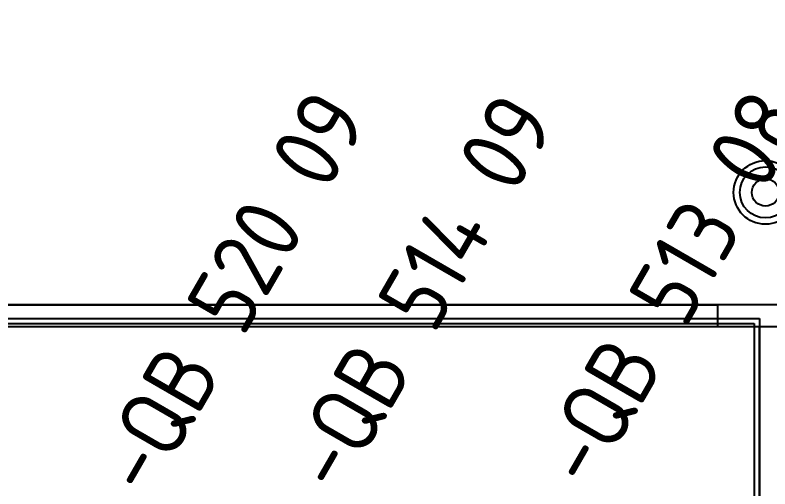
# Model space of a CAD drawing. Header units: millimetres. Extents: x 0 to 69574, y -5 to 41746.
# Drawn here: x 34948 to 35170.2, y 12713.8 to 12853.1 of the extents above; entities that cross this region are included whole.
import ezdxf
from ezdxf.enums import TextEntityAlignment as Align

# ---------------------------------------------------------------- set-up
doc = ezdxf.new("R2010")
doc.units = ezdxf.units.MM
doc.set_wipeout_variables(frame=1)
doc.layers.add('000-PI-Oprema', color=30, linetype='Continuous', lineweight=5)
doc.layers.add('000-PI-ORMAR', color=2, linetype='Continuous')
doc.layers.add('000-PI_TEXT', color=7, linetype='Continuous')
doc.styles.add('PI0', font='isocpeur.ttf', dxfattribs={"width": 0.9})

# ---------------------------------------------------------------- blocks, each defined once
blk = doc.blocks.new('800mm krov_1')
at = {"layer": '000-PI-ORMAR'}
for p, q in [((42672.63, 8740.28), (43464.63, 8740.28)), ((43424.13, 8733.78), (42691.13, 8733.78))]:
    blk.add_line(p, q, dxfattribs=at)
for radius in [9.36, 7.5, 4]:
    blk.add_circle((43068.63, 8773.28), radius, dxfattribs=at)
blk = doc.blocks.new('800mm bez ploce')
at = {"layer": '000-PI-ORMAR'}
for p, q in [((47899.01, 47290.57), (47887.01, 47290.57)), ((47905.01, 47283.97), (47881.01, 47283.97)), ((47881.01, 47283.97), (47881.01, 47281.07)), ((47905.01, 47281.07), (47905.01, 47283.97)), ((47141.76, 47281.07), (47909.26, 47281.07)), ((47909.26, 47274.57), (47909.26, 47281.07)), ((47141.76, 47277.07), (47909.26, 47277.07)), ((47141.76, 47275.57), (47909.26, 47275.57)), ((47909.26, 47277.07), (47921.51, 47277.07)), ((47909.26, 47275.57), (47920.01, 47275.57)), ((47920.01, 47275.57), (47920.01, 47274.57)), ((47921.51, 47277.07), (47921.51, 47274.57)), ((47921.52, 47274.57), (47129.52, 47274.57)), ((47920.01, 47274.57), (47920.01, 45290.07)), ((47921.51, 47274.57), (47921.51, 45290.07)), ((47921.52, 45290.07), (47921.52, 47274.57))]:
    blk.add_line(p, q, dxfattribs=at)
for centre, start, end in [((47893.41, 47281.37), 124.8208, 166.6054), ((47892.62, 47281.37), 13.3946, 55.1792)]:
    blk.add_arc(centre, 11.2, start, end, dxfattribs=at)

msp = doc.modelspace()

# ---------------------------------------------------------------- block references
at = {"layer": '000-PI-Oprema', "ltscale": 0.25}
msp.add_blockref('800mm bez ploce', (-12754.44, -34513.162), dxfattribs=at)

# ---------------------------------------------------------------- next in the draw order: wipeouts: each hides what was drawn before it
msp.add_wipeout([(34772.849, 13054.973), (35564.849, 13054.973), (35564.849, 12767.973), (34772.849, 12767.973)])

# ---------------------------------------------------------------- next in the draw order: block references
at = {"layer": '000-PI-ORMAR'}
msp.add_blockref('800mm krov_1', (-7899.781, 4027.693), dxfattribs=at)

# ---------------------------------------------------------------- next in the draw order: texts
at = {"layer": '000-PI_TEXT', "style": 'PI0', "width": 0.9}
for s, p in [('-QB 520 09', (35025.196, 12763.632)), ('-QB 513 08', (35154.642, 12764.922)), ('-QB 514 09', (35080.898, 12763.632))]:
    msp.add_text(s, height=20, rotation=60, dxfattribs=at).set_placement(p, align=Align.BOTTOM_CENTER)

doc.saveas('drawing.dxf')
